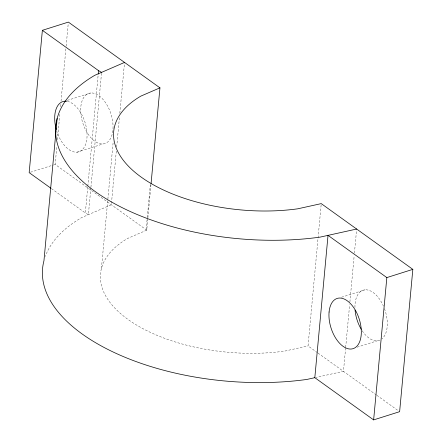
<?xml version="1.0" encoding="UTF-8"?>
<svg xmlns="http://www.w3.org/2000/svg" width="442" height="442" viewBox="0 0 442 442"><rect width="100%" height="100%" fill="white"/><g stroke="black" fill="none" stroke-linecap="round" stroke-linejoin="round"><path stroke-width="0.33" stroke-dasharray="2.21 1.66" d="M147.832 218.47L146.75 230.16L55.162 164.418L56.885 145.854M57.46 139.666L59.946 112.854M60.521 106.666L60.775 103.914M61.029 101.168L65.875 48.913M66.134 46.161L68.239 23.476M90.87 187.872L88.378 214.685L85.339 212.961L87.765 186.839M87.831 186.148L98.096 75.455M90.93 187.187L101.583 72.366M101.439 268.476L113.235 141.285M116.312 151.114L111.334 204.74L81.521 217.657A191.563 95.201 5.3 0 0 45.299 256.454M116.694 146.987L119.434 117.423M119.821 113.301L124.539 62.421M146.142 229.724L147.23 218.039M147.291 217.348L150.352 184.347M147.893 217.784L150.96 184.784M317.45 352.688L308.046 345.937L321.246 203.618M345.622 347.981L343.456 371.357L316.152 377.391M345.688 347.29L349.644 304.665M349.898 301.914L354.169 255.852M354.429 253.1L356.661 229.039M146.75 230.16L127.605 238.453A133.418 66.306 5.3 0 0 128.058 319.472A133.418 66.306 5.3 0 0 284.571 351.125L308.046 345.937M67.283 100.378L90.676 92.98M77.074 152.164L103.069 143.943M30.465 172.231L53.211 165.037M53.863 164.827L55.162 164.418M341.533 297.239L364.926 289.836M357.175 347.169L377.319 340.799M318.002 353.086L376.269 394.91M376.827 395.308L398.518 410.878M51.416 188.612L85.339 212.961M379.822 340.163A26.354 14.79 72.4 0 1 361.948 330.367M354.943 307.505A26.354 14.79 72.4 0 1 365.324 289.808A26.354 14.79 72.4 0 1 383.435 306.113M384.463 308.632A26.354 14.79 72.4 0 1 381.905 338.904M67.377 101.345A26.354 14.79 72.4 0 1 86.245 127.136A26.354 14.79 72.4 0 1 77.505 152.114A26.354 14.79 72.4 0 1 56.858 131.407M112.854 130.633A26.354 14.79 72.4 0 1 86.77 132.009A26.354 14.79 72.4 0 1 90.82 92.969A26.354 14.79 72.4 0 1 112.92 129.981"/><path stroke-width="0.66" d="M151.087 183.408L159.949 87.842L68.366 22.1L42.371 30.321L29.166 172.64L50.858 188.209M57.156 118.45L43.951 260.769A191.563 95.201 5.3 0 0 306.897 379.435L314.82 377.683L373.634 419.9L399.629 411.679L412.834 269.36L321.246 203.618L297.77 208.806A133.418 66.306 5.3 0 1 141.258 177.154A133.418 66.306 5.3 0 1 140.805 96.135L159.949 87.842M98.223 74.085L98.544 70.643L42.371 30.321M314.82 377.683L328.025 235.365L386.838 277.582L412.834 269.36M373.634 419.9L386.838 277.582M124.539 62.421L94.726 75.339A191.563 95.201 5.3 0 0 95.378 191.668A191.563 95.201 5.3 0 0 320.102 237.116L356.661 229.039M98.544 70.643L101.583 72.366M361.269 329.279A26.354 14.79 72.4 0 1 355.075 310.085M56.267 129.418A26.354 14.79 72.4 0 1 66.687 101.235M329.08 312.019A26.354 14.79 72.4 0 0 351.324 349.02A26.354 14.79 72.4 0 0 354.981 309.582A26.354 14.79 72.4 0 0 329.08 312.019"/></g></svg>
